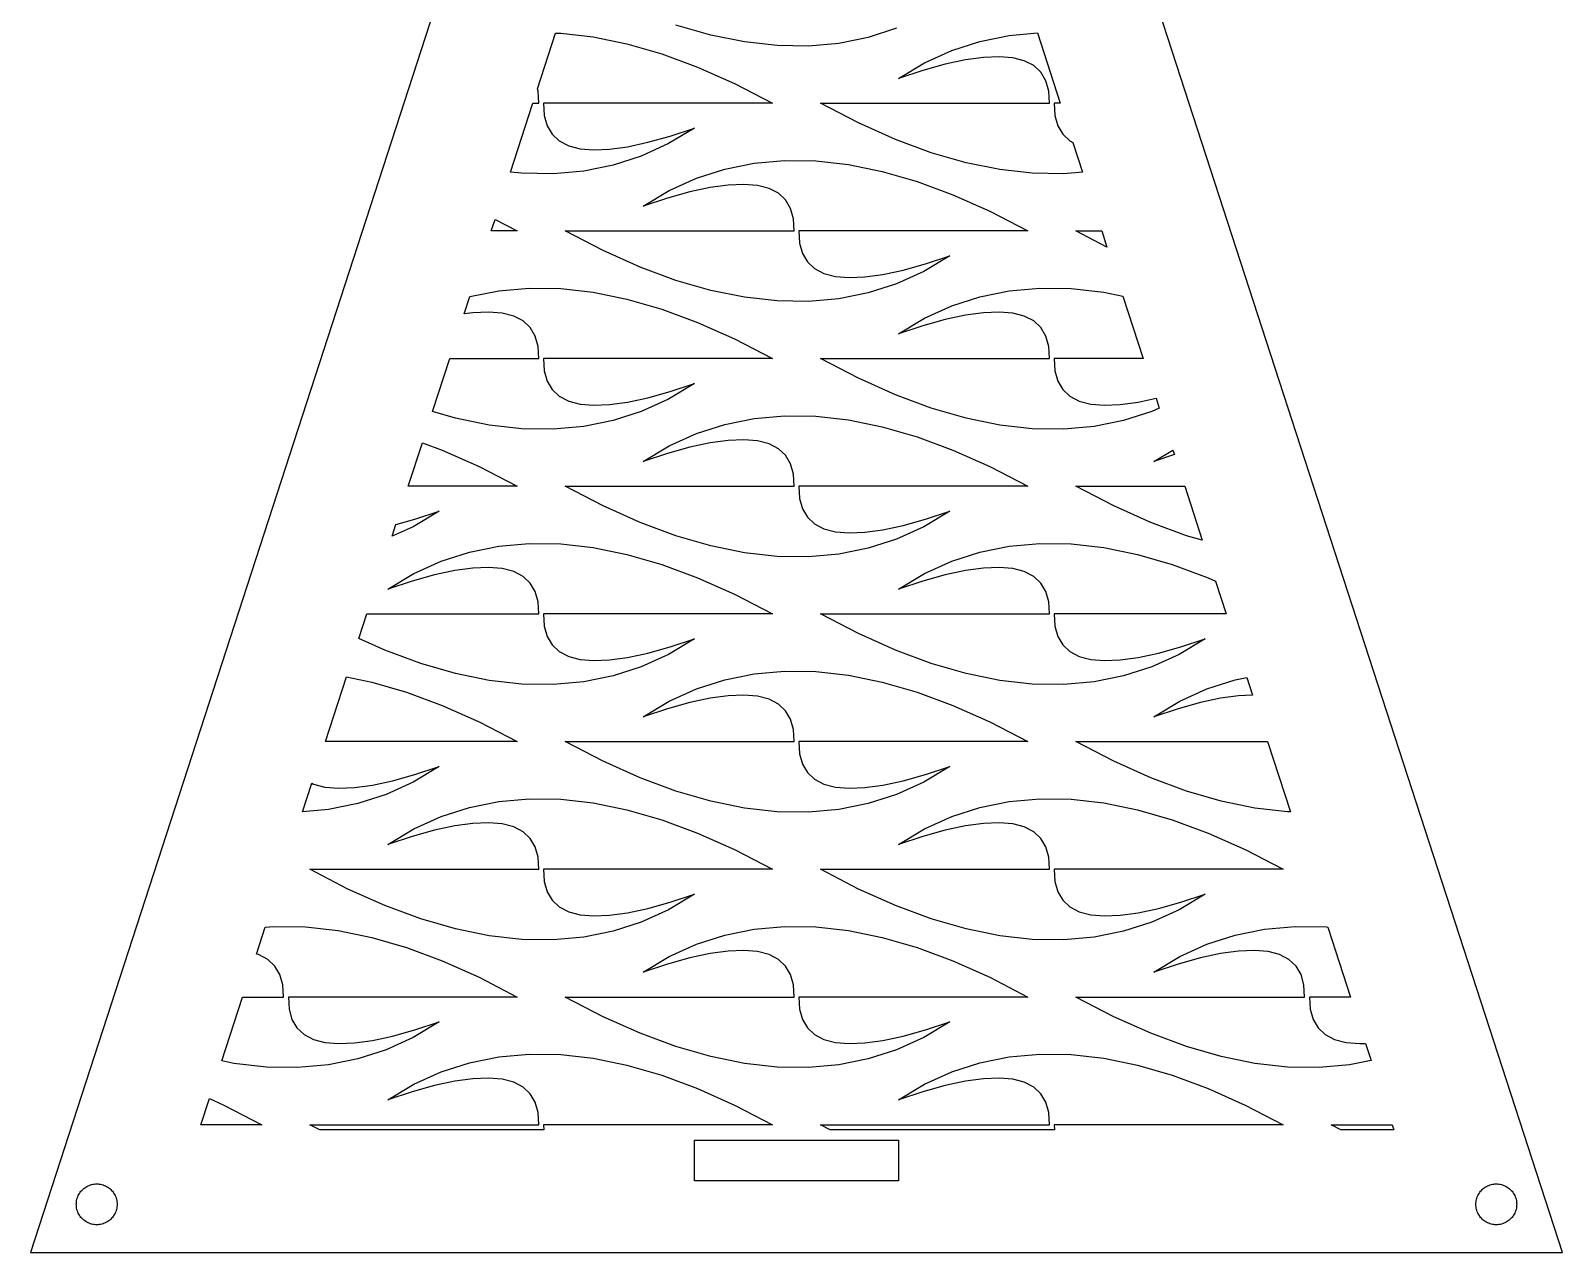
# Model space of a CAD drawing. Header units: metres. Extents: x -75 to 75, y 0 to 231.
# Drawn here: x -75 to 75, y 0 to 119.6 of the extents above; entities that cross this region are included whole.
import ezdxf

# ---------------------------------------------------------------- set-up
doc = ezdxf.new("R2010")
doc.units = ezdxf.units.M

msp = doc.modelspace()

# ---------------------------------------------------------------- linework, layer by layer
for p, q in [((0, 230.826), (-75, 0)), ((75, 0), (0, 230.826)), ((-8.39844, 119.174), (-11.8034, 120.161)), ((-25.3677, 113.92), (-23.5982, 119.366)), ((-23.5982, 119.366), (-23.0927, 119.358)), ((-23.0927, 119.358), (-19.8997, 118.999)), ((-19.8997, 118.999), (-16.6016, 118.326)), ((-5.10025, 118.501), (-8.39844, 119.174)), ((-1.90735, 118.142), (-5.10025, 118.501)), ((7.0343, 118.943), (4.15955, 118.363)), ((9.80301, 119.837), (7.0343, 118.943)), ((15.197, 117.663), (17.9657, 118.557)), ((17.9657, 118.557), (20.8405, 119.137)), ((20.8405, 119.137), (23.5922, 119.384)), ((23.5922, 119.384), (25.829, 112.5)), ((-16.6016, 118.326), (-13.1966, 117.339)), ((-13.1966, 117.339), (-9.68552, 116.039)), ((1.17874, 118.095), (-1.90735, 118.142)), ((4.15955, 118.363), (1.17874, 118.095)), ((12.5343, 116.455), (15.197, 117.663)), ((19.8471, 117.062), (18.2968, 116.995)), ((21.1845, 116.949), (19.8471, 117.062)), ((-9.68552, 116.039), (-6.06918, 114.426)), ((9.97772, 114.934), (12.5343, 116.455)), ((12.3756, 115.719), (9.97772, 114.934)), ((14.5607, 116.324), (12.3756, 115.719)), ((16.5352, 116.75), (14.5607, 116.324)), ((18.2968, 116.995), (16.5352, 116.75)), ((22.3106, 116.656), (21.1845, 116.949)), ((23.2254, 116.183), (22.3106, 116.656)), ((23.9273, 115.532), (23.2254, 116.183)), ((24.4171, 114.7), (23.9273, 115.532)), ((-6.06918, 114.426), (-2.34604, 112.5)), ((24.6956, 113.69), (24.4171, 114.7)), ((-28.0167, 105.767), (-25.829, 112.5)), ((-25.829, 112.5), (-25.238, 112.5)), ((-25.3044, 113.69), (-25.3677, 113.92)), ((-25.238, 112.5), (-25.3044, 113.69)), ((-2.34604, 112.5), (-24.762, 112.5)), ((-24.762, 112.5), (-24.6956, 111.31)), ((6.06918, 110.574), (2.34604, 112.5)), ((2.34604, 112.5), (24.762, 112.5)), ((24.762, 112.5), (24.6956, 113.69)), ((25.829, 112.5), (25.238, 112.5)), ((25.238, 112.5), (25.3044, 111.31)), ((-24.6956, 111.31), (-24.4171, 110.3)), ((25.3044, 111.31), (25.5829, 110.3)), ((-24.4171, 110.3), (-23.9273, 109.468)), ((-9.97772, 110.066), (-12.5343, 108.545)), ((-12.3756, 109.281), (-9.97772, 110.066)), ((9.68552, 108.961), (6.06918, 110.574)), ((25.5829, 110.3), (26.0727, 109.468)), ((-23.9273, 109.468), (-23.2254, 108.817)), ((-23.2254, 108.817), (-22.3106, 108.344)), ((-22.3106, 108.344), (-21.1845, 108.051)), ((-21.1845, 108.051), (-19.8471, 107.938)), ((-19.8471, 107.938), (-18.2968, 108.005)), ((-18.2968, 108.005), (-16.5352, 108.25)), ((-16.5352, 108.25), (-14.5607, 108.676)), ((-12.5343, 108.545), (-15.197, 107.337)), ((-14.5607, 108.676), (-12.3756, 109.281)), ((13.1966, 107.661), (9.68552, 108.961)), ((26.0727, 109.468), (26.7746, 108.817)), ((26.7746, 108.817), (27.0766, 108.66)), ((27.0766, 108.66), (28.0187, 105.761)), ((-15.197, 107.337), (-17.9657, 106.443)), ((-7.0343, 106.057), (-4.15955, 106.637)), ((-4.15955, 106.637), (-1.17874, 106.905)), ((-1.17874, 106.905), (1.90735, 106.858)), ((1.90735, 106.858), (5.10025, 106.499)), ((16.6016, 106.674), (13.1966, 107.661)), ((19.8997, 106.001), (16.6016, 106.674)), ((-26.9073, 105.642), (-28.0167, 105.767)), ((-23.8213, 105.595), (-26.9073, 105.642)), ((-20.8405, 105.863), (-23.8213, 105.595)), ((-17.9657, 106.443), (-20.8405, 105.863)), ((-12.4657, 103.955), (-9.80301, 105.163)), ((-9.80301, 105.163), (-7.0343, 106.057)), ((5.10025, 106.499), (8.39844, 105.826)), ((8.39844, 105.826), (11.8034, 104.839)), ((23.0927, 105.642), (19.8997, 106.001)), ((26.1787, 105.595), (23.0927, 105.642)), ((28.0187, 105.761), (26.1787, 105.595)), ((-15.0223, 102.434), (-12.4657, 103.955)), ((-10.4393, 103.824), (-12.6244, 103.219)), ((-8.46481, 104.25), (-10.4393, 103.824)), ((-6.70319, 104.495), (-8.46481, 104.25)), ((-5.15289, 104.562), (-6.70319, 104.495)), ((-3.81546, 104.449), (-5.15289, 104.562)), ((-2.68936, 104.156), (-3.81546, 104.449)), ((-1.7746, 103.683), (-2.68936, 104.156)), ((-1.07269, 103.032), (-1.7746, 103.683)), ((11.8034, 104.839), (15.3145, 103.539)), ((15.3145, 103.539), (18.9308, 101.926)), ((-12.6244, 103.219), (-15.0223, 102.434)), ((-0.582886, 102.2), (-1.07269, 103.032)), ((-0.304413, 101.19), (-0.582886, 102.2)), ((-29.8905, 100), (-29.5243, 101.127)), ((-29.5243, 101.127), (-27.346, 100)), ((-0.238037, 100), (-0.304413, 101.19)), ((18.9308, 101.926), (22.654, 100)), ((-27.346, 100), (-29.8905, 100)), ((-18.9308, 98.0736), (-22.654, 100)), ((-22.654, 100), (-0.238037, 100)), ((22.654, 100), (0.238037, 100)), ((0.238037, 100), (0.304413, 98.8098)), ((27.346, 100), (29.8905, 100)), ((30.4047, 98.4174), (27.346, 100)), ((29.8905, 100), (30.4047, 98.4174)), ((-15.3145, 96.4607), (-18.9308, 98.0736)), ((0.304413, 98.8098), (0.582886, 97.7997)), ((0.582886, 97.7997), (1.07269, 96.9681)), ((15.0223, 97.5662), (12.4657, 96.0449)), ((12.6244, 96.7812), (15.0223, 97.5662)), ((-11.8034, 95.1607), (-15.3145, 96.4607)), ((1.07269, 96.9681), (1.7746, 96.3165)), ((1.7746, 96.3165), (2.68936, 95.8435)), ((8.46481, 95.7504), (10.4393, 96.1761)), ((12.4657, 96.0449), (9.80301, 94.8372)), ((10.4393, 96.1761), (12.6244, 96.7812)), ((-8.39844, 94.1742), (-11.8034, 95.1607)), ((2.68936, 95.8435), (3.81546, 95.5513)), ((3.81546, 95.5513), (5.15289, 95.4384)), ((5.15289, 95.4384), (6.70319, 95.5048)), ((6.70319, 95.5048), (8.46481, 95.7504)), ((9.80301, 94.8372), (7.0343, 93.943)), ((-32.5288, 91.8801), (-31.9804, 93.5678)), ((-31.9804, 93.5678), (-29.1595, 94.1368)), ((-29.1595, 94.1368), (-26.1787, 94.4046)), ((-26.1787, 94.4046), (-23.0927, 94.3581)), ((-23.0927, 94.3581), (-19.8997, 93.9987)), ((-19.8997, 93.9987), (-16.6016, 93.3258)), ((-16.6016, 93.3258), (-13.1966, 92.3393)), ((-5.10025, 93.5013), (-8.39844, 94.1742)), ((-1.90735, 93.1419), (-5.10025, 93.5013)), ((1.17874, 93.0954), (-1.90735, 93.1419)), ((4.15955, 93.3632), (1.17874, 93.0954)), ((7.0343, 93.943), (4.15955, 93.3632)), ((15.197, 92.6628), (17.9657, 93.557)), ((17.9657, 93.557), (20.8405, 94.1368)), ((20.8405, 94.1368), (23.8213, 94.4046)), ((23.8213, 94.4046), (26.9073, 94.3581)), ((26.9073, 94.3581), (30.1003, 93.9987)), ((30.1003, 93.9987), (31.964, 93.6185)), ((31.964, 93.6185), (33.952, 87.5)), ((-31.7032, 91.9952), (-32.5288, 91.8801)), ((-30.1529, 92.0616), (-31.7032, 91.9952)), ((-28.8155, 91.9487), (-30.1529, 92.0616)), ((-27.6894, 91.6565), (-28.8155, 91.9487)), ((-26.7746, 91.1835), (-27.6894, 91.6565)), ((-13.1966, 92.3393), (-9.68552, 91.0393)), ((12.5343, 91.4551), (15.197, 92.6628)), ((16.5352, 91.7496), (14.5607, 91.3239)), ((18.2968, 91.9952), (16.5352, 91.7496)), ((19.8471, 92.0616), (18.2968, 91.9952)), ((21.1845, 91.9487), (19.8471, 92.0616)), ((22.3106, 91.6565), (21.1845, 91.9487)), ((23.2254, 91.1835), (22.3106, 91.6565)), ((-26.0727, 90.5319), (-26.7746, 91.1835)), ((-25.5829, 89.7003), (-26.0727, 90.5319)), ((-9.68552, 91.0393), (-6.06918, 89.4264)), ((9.97772, 89.9338), (12.5343, 91.4551)), ((12.3756, 90.7188), (9.97772, 89.9338)), ((14.5607, 91.3239), (12.3756, 90.7188)), ((23.9273, 90.5319), (23.2254, 91.1835)), ((24.4171, 89.7003), (23.9273, 90.5319)), ((-25.3044, 88.6902), (-25.5829, 89.7003)), ((-25.238, 87.5), (-25.3044, 88.6902)), ((-6.06918, 89.4264), (-2.34604, 87.5)), ((24.6956, 88.6902), (24.4171, 89.7003)), ((24.762, 87.5), (24.6956, 88.6902)), ((-35.6344, 82.322), (-33.952, 87.5)), ((-33.952, 87.5), (-25.238, 87.5)), ((-2.34604, 87.5), (-24.762, 87.5)), ((-24.762, 87.5), (-24.6956, 86.3098)), ((6.06918, 85.5736), (2.34604, 87.5)), ((2.34604, 87.5), (24.762, 87.5)), ((33.952, 87.5), (25.238, 87.5)), ((25.238, 87.5), (25.3044, 86.3098)), ((-24.6956, 86.3098), (-24.4171, 85.2997)), ((9.68552, 83.9607), (6.06918, 85.5736)), ((25.3044, 86.3098), (25.5829, 85.2997)), ((-24.4171, 85.2997), (-23.9273, 84.4681)), ((-23.9273, 84.4681), (-23.2254, 83.8165)), ((-14.5607, 83.6761), (-12.3756, 84.2812)), ((-9.97772, 85.0662), (-12.5343, 83.5449)), ((-12.3756, 84.2812), (-9.97772, 85.0662)), ((25.5829, 85.2997), (26.0727, 84.4681)), ((26.0727, 84.4681), (26.7746, 83.8165)), ((-23.2254, 83.8165), (-22.3106, 83.3435)), ((-22.3106, 83.3435), (-21.1845, 83.0513)), ((-21.1845, 83.0513), (-19.8471, 82.9384)), ((-19.8471, 82.9384), (-18.2968, 83.0048)), ((-18.2968, 83.0048), (-16.5352, 83.2504)), ((-16.5352, 83.2504), (-14.5607, 83.6761)), ((-12.5343, 83.5449), (-15.197, 82.3372)), ((13.1966, 82.6607), (9.68552, 83.9607)), ((16.6016, 81.6742), (13.1966, 82.6607)), ((26.7746, 83.8165), (27.6894, 83.3435)), ((27.6894, 83.3435), (28.8155, 83.0513)), ((28.8155, 83.0513), (30.1529, 82.9384)), ((30.1529, 82.9384), (31.7032, 83.0048)), ((31.7032, 83.0048), (33.4648, 83.2504)), ((33.4648, 83.2504), (35.2104, 83.6268)), ((35.5233, 82.6639), (34.803, 82.3372)), ((35.2104, 83.6268), (35.5233, 82.6639)), ((-33.3984, 81.6742), (-35.6344, 82.322)), ((-30.1003, 81.0013), (-33.3984, 81.6742)), ((-26.9073, 80.6419), (-30.1003, 81.0013)), ((-17.9657, 81.443), (-20.8405, 80.8632)), ((-15.197, 82.3372), (-17.9657, 81.443)), ((-9.80301, 80.1628), (-7.0343, 81.057)), ((-7.0343, 81.057), (-4.15955, 81.6368)), ((-4.15955, 81.6368), (-1.17874, 81.9046)), ((-1.17874, 81.9046), (1.90735, 81.8581)), ((1.90735, 81.8581), (5.10025, 81.4987)), ((5.10025, 81.4987), (8.39844, 80.8258)), ((19.8997, 81.0013), (16.6016, 81.6742)), ((23.0927, 80.6419), (19.8997, 81.0013)), ((32.0343, 81.443), (29.1595, 80.8632)), ((34.803, 82.3372), (32.0343, 81.443)), ((-23.8213, 80.5954), (-26.9073, 80.6419)), ((-20.8405, 80.8632), (-23.8213, 80.5954)), ((-12.4657, 78.9551), (-9.80301, 80.1628)), ((-5.15289, 79.5616), (-6.70319, 79.4952)), ((-3.81546, 79.4487), (-5.15289, 79.5616)), ((8.39844, 80.8258), (11.8034, 79.8393)), ((11.8034, 79.8393), (15.3145, 78.5393)), ((26.1787, 80.5954), (23.0927, 80.6419)), ((29.1595, 80.8632), (26.1787, 80.5954)), ((-38.0135, 75), (-36.6296, 79.2591)), ((-36.6296, 79.2591), (-34.6855, 78.5393)), ((-34.6855, 78.5393), (-31.0692, 76.9264)), ((-15.0223, 77.4338), (-12.4657, 78.9551)), ((-12.6244, 78.2188), (-15.0223, 77.4338)), ((-10.4393, 78.8239), (-12.6244, 78.2188)), ((-8.46481, 79.2496), (-10.4393, 78.8239)), ((-6.70319, 79.4952), (-8.46481, 79.2496)), ((-2.68936, 79.1565), (-3.81546, 79.4487)), ((-1.7746, 78.6835), (-2.68936, 79.1565)), ((-1.07269, 78.0319), (-1.7746, 78.6835)), ((-0.582886, 77.2003), (-1.07269, 78.0319)), ((15.3145, 78.5393), (18.9308, 76.9264)), ((34.9777, 77.4338), (36.859, 78.5532)), ((37.0068, 78.0981), (34.9777, 77.4338)), ((36.859, 78.5532), (37.0068, 78.0981)), ((-31.0692, 76.9264), (-27.346, 75)), ((-0.304413, 76.1902), (-0.582886, 77.2003)), ((18.9308, 76.9264), (22.654, 75)), ((-27.346, 75), (-38.0135, 75)), ((-18.9308, 73.0736), (-22.654, 75)), ((-22.654, 75), (-0.238037, 75)), ((-0.238037, 75), (-0.304413, 76.1902)), ((22.654, 75), (0.238037, 75)), ((0.238037, 75), (0.304413, 73.8098)), ((31.0692, 73.0736), (27.346, 75)), ((27.346, 75), (38.0135, 75)), ((38.0135, 75), (39.7302, 69.7163)), ((0.304413, 73.8098), (0.582886, 72.7997)), ((-34.9777, 72.5662), (-37.5343, 71.0449)), ((-37.3756, 71.7812), (-34.9777, 72.5662)), ((-15.3145, 71.4607), (-18.9308, 73.0736)), ((0.582886, 72.7997), (1.07269, 71.9681)), ((15.0223, 72.5662), (12.4657, 71.0449)), ((12.6244, 71.7812), (15.0223, 72.5662)), ((34.6855, 71.4607), (31.0692, 73.0736)), ((-39.6035, 70.1064), (-39.2258, 71.2689)), ((-37.5343, 71.0449), (-39.6035, 70.1064)), ((-39.2258, 71.2689), (-37.3756, 71.7812)), ((-11.8034, 70.1607), (-15.3145, 71.4607)), ((1.07269, 71.9681), (1.7746, 71.3165)), ((1.7746, 71.3165), (2.68936, 70.8435)), ((2.68936, 70.8435), (3.81546, 70.5513)), ((3.81546, 70.5513), (5.15289, 70.4384)), ((5.15289, 70.4384), (6.70319, 70.5048)), ((6.70319, 70.5048), (8.46481, 70.7504)), ((8.46481, 70.7504), (10.4393, 71.1761)), ((12.4657, 71.0449), (9.80301, 69.8372)), ((10.4393, 71.1761), (12.6244, 71.7812)), ((38.1966, 70.1607), (34.6855, 71.4607)), ((-32.0343, 68.557), (-29.1595, 69.1368)), ((-29.1595, 69.1368), (-26.1787, 69.4046)), ((-26.1787, 69.4046), (-23.0927, 69.3581)), ((-23.0927, 69.3581), (-19.8997, 68.9987)), ((-8.39844, 69.1742), (-11.8034, 70.1607)), ((-5.10025, 68.5013), (-8.39844, 69.1742)), ((9.80301, 69.8372), (7.0343, 68.943)), ((17.9657, 68.557), (20.8405, 69.1368)), ((20.8405, 69.1368), (23.8213, 69.4046)), ((23.8213, 69.4046), (26.9073, 69.3581)), ((26.9073, 69.3581), (30.1003, 68.9987)), ((39.7302, 69.7163), (38.1966, 70.1607)), ((-37.4657, 66.4551), (-34.803, 67.6628)), ((-34.803, 67.6628), (-32.0343, 68.557)), ((-19.8997, 68.9987), (-16.6016, 68.3258)), ((-16.6016, 68.3258), (-13.1966, 67.3393)), ((-1.90735, 68.1419), (-5.10025, 68.5013)), ((1.17874, 68.0954), (-1.90735, 68.1419)), ((4.15955, 68.3632), (1.17874, 68.0954)), ((7.0343, 68.943), (4.15955, 68.3632)), ((12.5343, 66.4551), (15.197, 67.6628)), ((15.197, 67.6628), (17.9657, 68.557)), ((30.1003, 68.9987), (33.3984, 68.3258)), ((33.3984, 68.3258), (36.8034, 67.3393)), ((-40.0223, 64.9338), (-37.4657, 66.4551)), ((-35.4393, 66.3239), (-37.6244, 65.7188)), ((-33.4648, 66.7496), (-35.4393, 66.3239)), ((-31.7032, 66.9952), (-33.4648, 66.7496)), ((-30.1529, 67.0616), (-31.7032, 66.9952)), ((-28.8155, 66.9487), (-30.1529, 67.0616)), ((-27.6894, 66.6565), (-28.8155, 66.9487)), ((-26.7746, 66.1835), (-27.6894, 66.6565)), ((-26.0727, 65.5319), (-26.7746, 66.1835)), ((-13.1966, 67.3393), (-9.68552, 66.0393)), ((-9.68552, 66.0393), (-6.06918, 64.4264)), ((9.97772, 64.9338), (12.5343, 66.4551)), ((14.5607, 66.3239), (12.3756, 65.7188)), ((16.5352, 66.7496), (14.5607, 66.3239)), ((18.2968, 66.9952), (16.5352, 66.7496)), ((19.8471, 67.0616), (18.2968, 66.9952)), ((21.1845, 66.9487), (19.8471, 67.0616)), ((22.3106, 66.6565), (21.1845, 66.9487)), ((23.2254, 66.1835), (22.3106, 66.6565)), ((23.9273, 65.5319), (23.2254, 66.1835)), ((36.8034, 67.3393), (40.3145, 66.0393)), ((40.3145, 66.0393), (41.0285, 65.7209)), ((-37.6244, 65.7188), (-40.0223, 64.9338)), ((-25.5829, 64.7003), (-26.0727, 65.5319)), ((-25.3044, 63.6902), (-25.5829, 64.7003)), ((12.3756, 65.7188), (9.97772, 64.9338)), ((24.4171, 64.7003), (23.9273, 65.5319)), ((24.6956, 63.6902), (24.4171, 64.7003)), ((41.0285, 65.7209), (42.075, 62.5)), ((-25.238, 62.5), (-25.3044, 63.6902)), ((-6.06918, 64.4264), (-2.34604, 62.5)), ((24.762, 62.5), (24.6956, 63.6902)), ((-42.8566, 60.0945), (-42.075, 62.5)), ((-42.075, 62.5), (-25.238, 62.5)), ((-2.34604, 62.5), (-24.762, 62.5)), ((-24.762, 62.5), (-24.6956, 61.3098)), ((6.06918, 60.5736), (2.34604, 62.5)), ((2.34604, 62.5), (24.762, 62.5)), ((42.075, 62.5), (25.238, 62.5)), ((25.238, 62.5), (25.3044, 61.3098)), ((-40.3145, 58.9607), (-42.8566, 60.0945)), ((-24.6956, 61.3098), (-24.4171, 60.2997)), ((-24.4171, 60.2997), (-23.9273, 59.4681)), ((-9.97772, 60.0662), (-12.5343, 58.5449)), ((-12.3756, 59.2812), (-9.97772, 60.0662)), ((9.68552, 58.9607), (6.06918, 60.5736)), ((25.3044, 61.3098), (25.5829, 60.2997)), ((25.5829, 60.2997), (26.0727, 59.4681)), ((40.0223, 60.0662), (37.4657, 58.5449)), ((37.6244, 59.2812), (40.0223, 60.0662)), ((-36.8034, 57.6607), (-40.3145, 58.9607)), ((-23.9273, 59.4681), (-23.2254, 58.8165)), ((-23.2254, 58.8165), (-22.3106, 58.3435)), ((-16.5352, 58.2504), (-14.5607, 58.6761)), ((-12.5343, 58.5449), (-15.197, 57.3372)), ((-14.5607, 58.6761), (-12.3756, 59.2812)), ((13.1966, 57.6607), (9.68552, 58.9607)), ((26.0727, 59.4681), (26.7746, 58.8165)), ((26.7746, 58.8165), (27.6894, 58.3435)), ((33.4648, 58.2504), (35.4393, 58.6761)), ((37.4657, 58.5449), (34.803, 57.3372)), ((35.4393, 58.6761), (37.6244, 59.2812)), ((-33.3984, 56.6742), (-36.8034, 57.6607)), ((-22.3106, 58.3435), (-21.1845, 58.0513)), ((-21.1845, 58.0513), (-19.8471, 57.9384)), ((-19.8471, 57.9384), (-18.2968, 58.0048)), ((-18.2968, 58.0048), (-16.5352, 58.2504)), ((-15.197, 57.3372), (-17.9657, 56.443)), ((16.6016, 56.6742), (13.1966, 57.6607)), ((27.6894, 58.3435), (28.8155, 58.0513)), ((28.8155, 58.0513), (30.1529, 57.9384)), ((30.1529, 57.9384), (31.7032, 58.0048)), ((31.7032, 58.0048), (33.4648, 58.2504)), ((34.803, 57.3372), (32.0343, 56.443)), ((-46.1365, 50), (-44.0793, 56.3313)), ((-44.0793, 56.3313), (-41.6016, 55.8258)), ((-41.6016, 55.8258), (-38.1966, 54.8393)), ((-30.1003, 56.0013), (-33.3984, 56.6742)), ((-26.9073, 55.6419), (-30.1003, 56.0013)), ((-23.8213, 55.5954), (-26.9073, 55.6419)), ((-20.8405, 55.8632), (-23.8213, 55.5954)), ((-17.9657, 56.443), (-20.8405, 55.8632)), ((-9.80301, 55.1628), (-7.0343, 56.057)), ((-7.0343, 56.057), (-4.15955, 56.6368)), ((-4.15955, 56.6368), (-1.17874, 56.9046)), ((-1.17874, 56.9046), (1.90735, 56.8581)), ((1.90735, 56.8581), (5.10025, 56.4987)), ((5.10025, 56.4987), (8.39844, 55.8258)), ((8.39844, 55.8258), (11.8034, 54.8393)), ((19.8997, 56.0013), (16.6016, 56.6742)), ((23.0927, 55.6419), (19.8997, 56.0013)), ((26.1787, 55.5954), (23.0927, 55.6419)), ((29.1595, 55.8632), (26.1787, 55.5954)), ((32.0343, 56.443), (29.1595, 55.8632)), ((40.197, 55.1628), (42.9657, 56.057)), ((42.9657, 56.057), (44.0945, 56.2847)), ((44.0945, 56.2847), (44.657, 54.5535)), ((-38.1966, 54.8393), (-34.6855, 53.5393)), ((-12.4657, 53.9551), (-9.80301, 55.1628)), ((-8.46481, 54.2496), (-10.4393, 53.8239)), ((-6.70319, 54.4952), (-8.46481, 54.2496)), ((-5.15289, 54.5616), (-6.70319, 54.4952)), ((-3.81546, 54.4487), (-5.15289, 54.5616)), ((-2.68936, 54.1565), (-3.81546, 54.4487)), ((-1.7746, 53.6835), (-2.68936, 54.1565)), ((11.8034, 54.8393), (15.3145, 53.5393)), ((37.5343, 53.9551), (40.197, 55.1628)), ((41.5352, 54.2496), (39.5607, 53.8239)), ((43.2968, 54.4952), (41.5352, 54.2496)), ((44.657, 54.5535), (43.2968, 54.4952)), ((-34.6855, 53.5393), (-31.0692, 51.9264)), ((-15.0223, 52.4338), (-12.4657, 53.9551)), ((-12.6244, 53.2188), (-15.0223, 52.4338)), ((-10.4393, 53.8239), (-12.6244, 53.2188)), ((-1.07269, 53.0319), (-1.7746, 53.6835)), ((-0.582886, 52.2003), (-1.07269, 53.0319)), ((15.3145, 53.5393), (18.9308, 51.9264)), ((34.9777, 52.4338), (37.5343, 53.9551)), ((37.3756, 53.2188), (34.9777, 52.4338)), ((39.5607, 53.8239), (37.3756, 53.2188)), ((-31.0692, 51.9264), (-27.346, 50)), ((-0.304413, 51.1902), (-0.582886, 52.2003)), ((-0.238037, 50), (-0.304413, 51.1902)), ((18.9308, 51.9264), (22.654, 50)), ((-27.346, 50), (-46.1365, 50)), ((-18.9308, 48.0736), (-22.654, 50)), ((-22.654, 50), (-0.238037, 50)), ((22.654, 50), (0.238037, 50)), ((0.238037, 50), (0.304413, 48.8098)), ((31.0692, 48.0736), (27.346, 50)), ((27.346, 50), (46.1365, 50)), ((46.1365, 50), (48.3661, 43.1378)), ((-15.3145, 46.4607), (-18.9308, 48.0736)), ((0.304413, 48.8098), (0.582886, 47.7997)), ((34.6855, 46.4607), (31.0692, 48.0736)), ((-39.5607, 46.1761), (-37.3756, 46.7812)), ((-34.9777, 47.5662), (-37.5343, 46.0449)), ((-37.3756, 46.7812), (-34.9777, 47.5662)), ((0.582886, 47.7997), (1.07269, 46.9681)), ((1.07269, 46.9681), (1.7746, 46.3165)), ((10.4393, 46.1761), (12.6244, 46.7812)), ((15.0223, 47.5662), (12.4657, 46.0449)), ((12.6244, 46.7812), (15.0223, 47.5662)), ((-48.3666, 43.1362), (-47.4616, 45.9216)), ((-47.4616, 45.9216), (-47.3106, 45.8435)), ((-47.3106, 45.8435), (-46.1845, 45.5513)), ((-46.1845, 45.5513), (-44.8471, 45.4384)), ((-44.8471, 45.4384), (-43.2968, 45.5048)), ((-43.2968, 45.5048), (-41.5352, 45.7504)), ((-41.5352, 45.7504), (-39.5607, 46.1761)), ((-37.5343, 46.0449), (-40.197, 44.8372)), ((-11.8034, 45.1607), (-15.3145, 46.4607)), ((-8.39844, 44.1742), (-11.8034, 45.1607)), ((1.7746, 46.3165), (2.68936, 45.8435)), ((2.68936, 45.8435), (3.81546, 45.5513)), ((3.81546, 45.5513), (5.15289, 45.4384)), ((5.15289, 45.4384), (6.70319, 45.5048)), ((6.70319, 45.5048), (8.46481, 45.7504)), ((8.46481, 45.7504), (10.4393, 46.1761)), ((12.4657, 46.0449), (9.80301, 44.8372)), ((38.1966, 45.1607), (34.6855, 46.4607)), ((41.6016, 44.1742), (38.1966, 45.1607)), ((-42.9657, 43.943), (-45.8405, 43.3632)), ((-40.197, 44.8372), (-42.9657, 43.943)), ((-34.803, 42.6628), (-32.0343, 43.557)), ((-32.0343, 43.557), (-29.1595, 44.1368)), ((-29.1595, 44.1368), (-26.1787, 44.4046)), ((-26.1787, 44.4046), (-23.0927, 44.3581)), ((-23.0927, 44.3581), (-19.8997, 43.9987)), ((-19.8997, 43.9987), (-16.6016, 43.3258)), ((-5.10025, 43.5013), (-8.39844, 44.1742)), ((-1.90735, 43.1419), (-5.10025, 43.5013)), ((7.0343, 43.943), (4.15955, 43.3632)), ((9.80301, 44.8372), (7.0343, 43.943)), ((15.197, 42.6628), (17.9657, 43.557)), ((17.9657, 43.557), (20.8405, 44.1368)), ((20.8405, 44.1368), (23.8213, 44.4046)), ((23.8213, 44.4046), (26.9073, 44.3581)), ((26.9073, 44.3581), (30.1003, 43.9987)), ((30.1003, 43.9987), (33.3984, 43.3258)), ((44.8997, 43.5013), (41.6016, 44.1742)), ((48.0927, 43.1419), (44.8997, 43.5013)), ((-45.8405, 43.3632), (-48.3666, 43.1362)), ((-37.4657, 41.4551), (-34.803, 42.6628)), ((-30.1529, 42.0616), (-31.7032, 41.9952)), ((-28.8155, 41.9487), (-30.1529, 42.0616)), ((-16.6016, 43.3258), (-13.1966, 42.3393)), ((-13.1966, 42.3393), (-9.68552, 41.0393)), ((1.17874, 43.0954), (-1.90735, 43.1419)), ((4.15955, 43.3632), (1.17874, 43.0954)), ((12.5343, 41.4551), (15.197, 42.6628)), ((19.8471, 42.0616), (18.2968, 41.9952)), ((21.1845, 41.9487), (19.8471, 42.0616)), ((33.3984, 43.3258), (36.8034, 42.3393)), ((36.8034, 42.3393), (40.3145, 41.0393)), ((48.3661, 43.1378), (48.0927, 43.1419)), ((-40.0223, 39.9338), (-37.4657, 41.4551)), ((-37.6244, 40.7188), (-40.0223, 39.9338)), ((-35.4393, 41.3239), (-37.6244, 40.7188)), ((-33.4648, 41.7496), (-35.4393, 41.3239)), ((-31.7032, 41.9952), (-33.4648, 41.7496)), ((-27.6894, 41.6565), (-28.8155, 41.9487)), ((-26.7746, 41.1835), (-27.6894, 41.6565)), ((-26.0727, 40.5319), (-26.7746, 41.1835)), ((-25.5829, 39.7003), (-26.0727, 40.5319)), ((-9.68552, 41.0393), (-6.06918, 39.4264)), ((9.97772, 39.9338), (12.5343, 41.4551)), ((12.3756, 40.7188), (9.97772, 39.9338)), ((14.5607, 41.3239), (12.3756, 40.7188)), ((16.5352, 41.7496), (14.5607, 41.3239)), ((18.2968, 41.9952), (16.5352, 41.7496)), ((22.3106, 41.6565), (21.1845, 41.9487)), ((23.2254, 41.1835), (22.3106, 41.6565)), ((23.9273, 40.5319), (23.2254, 41.1835)), ((24.4171, 39.7003), (23.9273, 40.5319)), ((40.3145, 41.0393), (43.9308, 39.4264)), ((-25.3044, 38.6902), (-25.5829, 39.7003)), ((-6.06918, 39.4264), (-2.34604, 37.5)), ((24.6956, 38.6902), (24.4171, 39.7003)), ((43.9308, 39.4264), (47.654, 37.5)), ((-43.9308, 35.5736), (-47.654, 37.5)), ((-47.654, 37.5), (-25.238, 37.5)), ((-25.238, 37.5), (-25.3044, 38.6902)), ((-2.34604, 37.5), (-24.762, 37.5)), ((-24.762, 37.5), (-24.6956, 36.3098)), ((6.06918, 35.5736), (2.34604, 37.5)), ((2.34604, 37.5), (24.762, 37.5)), ((24.762, 37.5), (24.6956, 38.6902)), ((47.654, 37.5), (25.238, 37.5)), ((25.238, 37.5), (25.3044, 36.3098)), ((-24.6956, 36.3098), (-24.4171, 35.2997)), ((25.3044, 36.3098), (25.5829, 35.2997)), ((-40.3145, 33.9607), (-43.9308, 35.5736)), ((-24.4171, 35.2997), (-23.9273, 34.4681)), ((-9.97772, 35.0662), (-12.5343, 33.5449)), ((-12.3756, 34.2812), (-9.97772, 35.0662)), ((9.68552, 33.9607), (6.06918, 35.5736)), ((25.5829, 35.2997), (26.0727, 34.4681)), ((40.0223, 35.0662), (37.4657, 33.5449)), ((37.6244, 34.2812), (40.0223, 35.0662)), ((-36.8034, 32.6607), (-40.3145, 33.9607)), ((-23.9273, 34.4681), (-23.2254, 33.8165)), ((-23.2254, 33.8165), (-22.3106, 33.3435)), ((-22.3106, 33.3435), (-21.1845, 33.0513)), ((-21.1845, 33.0513), (-19.8471, 32.9384)), ((-19.8471, 32.9384), (-18.2968, 33.0048)), ((-18.2968, 33.0048), (-16.5352, 33.2504)), ((-16.5352, 33.2504), (-14.5607, 33.6761)), ((-12.5343, 33.5449), (-15.197, 32.3372)), ((-14.5607, 33.6761), (-12.3756, 34.2812)), ((13.1966, 32.6607), (9.68552, 33.9607)), ((26.0727, 34.4681), (26.7746, 33.8165)), ((26.7746, 33.8165), (27.6894, 33.3435)), ((27.6894, 33.3435), (28.8155, 33.0513)), ((28.8155, 33.0513), (30.1529, 32.9384)), ((30.1529, 32.9384), (31.7032, 33.0048)), ((31.7032, 33.0048), (33.4648, 33.2504)), ((33.4648, 33.2504), (35.4393, 33.6761)), ((37.4657, 33.5449), (34.803, 32.3372)), ((35.4393, 33.6761), (37.6244, 34.2812)), ((-52.8919, 29.209), (-52.0412, 31.8271)), ((-52.0412, 31.8271), (-51.1787, 31.9046)), ((-51.1787, 31.9046), (-48.0927, 31.8581)), ((-48.0927, 31.8581), (-44.8997, 31.4987)), ((-33.3984, 31.6742), (-36.8034, 32.6607)), ((-30.1003, 31.0013), (-33.3984, 31.6742)), ((-15.197, 32.3372), (-17.9657, 31.443)), ((-7.0343, 31.057), (-4.15955, 31.6368)), ((-4.15955, 31.6368), (-1.17874, 31.9046)), ((-1.17874, 31.9046), (1.90735, 31.8581)), ((1.90735, 31.8581), (5.10025, 31.4987)), ((16.6016, 31.6742), (13.1966, 32.6607)), ((19.8997, 31.0013), (16.6016, 31.6742)), ((34.803, 32.3372), (32.0343, 31.443)), ((42.9657, 31.057), (45.8405, 31.6368)), ((45.8405, 31.6368), (48.8213, 31.9046)), ((48.8213, 31.9046), (51.9073, 31.8581)), ((51.9073, 31.8581), (52.0358, 31.8436)), ((52.0358, 31.8436), (54.2595, 25)), ((-44.8997, 31.4987), (-41.6016, 30.8258)), ((-41.6016, 30.8258), (-38.1966, 29.8393)), ((-26.9073, 30.6419), (-30.1003, 31.0013)), ((-23.8213, 30.5954), (-26.9073, 30.6419)), ((-20.8405, 30.8632), (-23.8213, 30.5954)), ((-17.9657, 31.443), (-20.8405, 30.8632)), ((-12.4657, 28.9551), (-9.80301, 30.1628)), ((-9.80301, 30.1628), (-7.0343, 31.057)), ((5.10025, 31.4987), (8.39844, 30.8258)), ((8.39844, 30.8258), (11.8034, 29.8393)), ((23.0927, 30.6419), (19.8997, 31.0013)), ((26.1787, 30.5954), (23.0927, 30.6419)), ((29.1595, 30.8632), (26.1787, 30.5954)), ((32.0343, 31.443), (29.1595, 30.8632)), ((37.5343, 28.9551), (40.197, 30.1628)), ((40.197, 30.1628), (42.9657, 31.057)), ((-52.6894, 29.1565), (-52.8919, 29.209)), ((-51.7746, 28.6835), (-52.6894, 29.1565)), ((-51.0727, 28.0319), (-51.7746, 28.6835)), ((-38.1966, 29.8393), (-34.6855, 28.5393)), ((-34.6855, 28.5393), (-31.0692, 26.9264)), ((-15.0223, 27.4338), (-12.4657, 28.9551)), ((-10.4393, 28.8239), (-12.6244, 28.2188)), ((-8.46481, 29.2496), (-10.4393, 28.8239)), ((-6.70319, 29.4952), (-8.46481, 29.2496)), ((-5.15289, 29.5616), (-6.70319, 29.4952)), ((-3.81546, 29.4487), (-5.15289, 29.5616)), ((-2.68936, 29.1565), (-3.81546, 29.4487)), ((-1.7746, 28.6835), (-2.68936, 29.1565)), ((-1.07269, 28.0319), (-1.7746, 28.6835)), ((11.8034, 29.8393), (15.3145, 28.5393)), ((15.3145, 28.5393), (18.9308, 26.9264)), ((34.9777, 27.4338), (37.5343, 28.9551)), ((39.5607, 28.8239), (37.3756, 28.2188)), ((41.5352, 29.2496), (39.5607, 28.8239)), ((43.2968, 29.4952), (41.5352, 29.2496)), ((44.8471, 29.5616), (43.2968, 29.4952)), ((46.1845, 29.4487), (44.8471, 29.5616)), ((47.3106, 29.1565), (46.1845, 29.4487)), ((48.2254, 28.6835), (47.3106, 29.1565)), ((48.9273, 28.0319), (48.2254, 28.6835)), ((-50.5829, 27.2003), (-51.0727, 28.0319)), ((-50.3044, 26.1902), (-50.5829, 27.2003)), ((-12.6244, 28.2188), (-15.0223, 27.4338)), ((-0.582886, 27.2003), (-1.07269, 28.0319)), ((-0.304413, 26.1902), (-0.582886, 27.2003)), ((37.3756, 28.2188), (34.9777, 27.4338)), ((49.4171, 27.2003), (48.9273, 28.0319)), ((49.6956, 26.1902), (49.4171, 27.2003)), ((-50.238, 25), (-50.3044, 26.1902)), ((-31.0692, 26.9264), (-27.346, 25)), ((-0.238037, 25), (-0.304413, 26.1902)), ((18.9308, 26.9264), (22.654, 25)), ((49.762, 25), (49.6956, 26.1902)), ((-56.292, 18.7444), (-54.2595, 25)), ((-54.2595, 25), (-50.238, 25)), ((-27.346, 25), (-49.762, 25)), ((-49.762, 25), (-49.6956, 23.8098)), ((-18.9308, 23.0736), (-22.654, 25)), ((-22.654, 25), (-0.238037, 25)), ((22.654, 25), (0.238037, 25)), ((0.238037, 25), (0.304413, 23.8098)), ((31.0692, 23.0736), (27.346, 25)), ((27.346, 25), (49.762, 25)), ((54.2595, 25), (50.238, 25)), ((50.238, 25), (50.3044, 23.8098)), ((-49.6956, 23.8098), (-49.4171, 22.7997)), ((-49.4171, 22.7997), (-48.9273, 21.9681)), ((-34.9777, 22.5662), (-37.5343, 21.0449)), ((-37.3756, 21.7812), (-34.9777, 22.5662)), ((-15.3145, 21.4607), (-18.9308, 23.0736)), ((0.304413, 23.8098), (0.582886, 22.7997)), ((0.582886, 22.7997), (1.07269, 21.9681)), ((15.0223, 22.5662), (12.4657, 21.0449)), ((12.6244, 21.7812), (15.0223, 22.5662)), ((34.6855, 21.4607), (31.0692, 23.0736)), ((50.3044, 23.8098), (50.5829, 22.7997)), ((50.5829, 22.7997), (51.0727, 21.9681)), ((-48.9273, 21.9681), (-48.2254, 21.3165)), ((-48.2254, 21.3165), (-47.3106, 20.8435)), ((-41.5352, 20.7504), (-39.5607, 21.1761)), ((-37.5343, 21.0449), (-40.197, 19.8372)), ((-39.5607, 21.1761), (-37.3756, 21.7812)), ((-11.8034, 20.1607), (-15.3145, 21.4607)), ((1.07269, 21.9681), (1.7746, 21.3165)), ((1.7746, 21.3165), (2.68936, 20.8435)), ((8.46481, 20.7504), (10.4393, 21.1761)), ((12.4657, 21.0449), (9.80301, 19.8372)), ((10.4393, 21.1761), (12.6244, 21.7812)), ((38.1966, 20.1607), (34.6855, 21.4607)), ((51.0727, 21.9681), (51.7746, 21.3165)), ((51.7746, 21.3165), (52.6894, 20.8435)), ((-47.3106, 20.8435), (-46.1845, 20.5513)), ((-46.1845, 20.5513), (-44.8471, 20.4384)), ((-44.8471, 20.4384), (-43.2968, 20.5048)), ((-43.2968, 20.5048), (-41.5352, 20.7504)), ((-40.197, 19.8372), (-42.9657, 18.943)), ((-8.39844, 19.1742), (-11.8034, 20.1607)), ((2.68936, 20.8435), (3.81546, 20.5513)), ((3.81546, 20.5513), (5.15289, 20.4384)), ((5.15289, 20.4384), (6.70319, 20.5048)), ((6.70319, 20.5048), (8.46481, 20.7504)), ((9.80301, 19.8372), (7.0343, 18.943)), ((41.6016, 19.1742), (38.1966, 20.1607)), ((52.6894, 20.8435), (53.8155, 20.5513)), ((53.8155, 20.5513), (55.1529, 20.4384)), ((55.1529, 20.4384), (55.7335, 20.4632)), ((55.7335, 20.4632), (56.2771, 18.7903)), ((-55.1003, 18.5013), (-56.292, 18.7444)), ((-51.9073, 18.1419), (-55.1003, 18.5013)), ((-48.8213, 18.0954), (-51.9073, 18.1419)), ((-45.8405, 18.3632), (-48.8213, 18.0954)), ((-42.9657, 18.943), (-45.8405, 18.3632)), ((-34.803, 17.6628), (-32.0343, 18.557)), ((-32.0343, 18.557), (-29.1595, 19.1368)), ((-29.1595, 19.1368), (-26.1787, 19.4046)), ((-26.1787, 19.4046), (-23.0927, 19.3581)), ((-23.0927, 19.3581), (-19.8997, 18.9987)), ((-19.8997, 18.9987), (-16.6016, 18.3258)), ((-16.6016, 18.3258), (-13.1966, 17.3393)), ((-5.10025, 18.5013), (-8.39844, 19.1742)), ((-1.90735, 18.1419), (-5.10025, 18.5013)), ((1.17874, 18.0954), (-1.90735, 18.1419)), ((4.15955, 18.3632), (1.17874, 18.0954)), ((7.0343, 18.943), (4.15955, 18.3632)), ((15.197, 17.6628), (17.9657, 18.557)), ((17.9657, 18.557), (20.8405, 19.1368)), ((20.8405, 19.1368), (23.8213, 19.4046)), ((23.8213, 19.4046), (26.9073, 19.3581)), ((26.9073, 19.3581), (30.1003, 18.9987)), ((30.1003, 18.9987), (33.3984, 18.3258)), ((33.3984, 18.3258), (36.8034, 17.3393)), ((44.8997, 18.5013), (41.6016, 19.1742)), ((48.0927, 18.1419), (44.8997, 18.5013)), ((51.1787, 18.0954), (48.0927, 18.1419)), ((54.1595, 18.3632), (51.1787, 18.0954)), ((56.2771, 18.7903), (54.1595, 18.3632)), ((-37.4657, 16.4551), (-34.803, 17.6628)), ((-33.4648, 16.7496), (-35.4393, 16.3239)), ((-31.7032, 16.9952), (-33.4648, 16.7496)), ((-30.1529, 17.0616), (-31.7032, 16.9952)), ((-28.8155, 16.9487), (-30.1529, 17.0616)), ((-27.6894, 16.6565), (-28.8155, 16.9487)), ((-26.7746, 16.1835), (-27.6894, 16.6565)), ((-13.1966, 17.3393), (-9.68552, 16.0393)), ((12.5343, 16.4551), (15.197, 17.6628)), ((16.5352, 16.7496), (14.5607, 16.3239)), ((18.2968, 16.9952), (16.5352, 16.7496)), ((19.8471, 17.0616), (18.2968, 16.9952)), ((21.1845, 16.9487), (19.8471, 17.0616)), ((22.3106, 16.6565), (21.1845, 16.9487)), ((23.2254, 16.1835), (22.3106, 16.6565)), ((36.8034, 17.3393), (40.3145, 16.0393)), ((-58.321, 12.5), (-57.4892, 15.0598)), ((-57.4892, 15.0598), (-56.0692, 14.4264)), ((-40.0223, 14.9338), (-37.4657, 16.4551)), ((-37.6244, 15.7188), (-40.0223, 14.9338)), ((-35.4393, 16.3239), (-37.6244, 15.7188)), ((-26.0727, 15.5319), (-26.7746, 16.1835)), ((-25.5829, 14.7003), (-26.0727, 15.5319)), ((-9.68552, 16.0393), (-6.06918, 14.4264)), ((9.97772, 14.9338), (12.5343, 16.4551)), ((12.3756, 15.7188), (9.97772, 14.9338)), ((14.5607, 16.3239), (12.3756, 15.7188)), ((23.9273, 15.5319), (23.2254, 16.1835)), ((24.4171, 14.7003), (23.9273, 15.5319)), ((40.3145, 16.0393), (43.9308, 14.4264)), ((-56.0692, 14.4264), (-52.346, 12.5)), ((-25.3044, 13.6902), (-25.5829, 14.7003)), ((-25.238, 12.5), (-25.3044, 13.6902)), ((-6.06918, 14.4264), (-2.34604, 12.5)), ((24.6956, 13.6902), (24.4171, 14.7003)), ((24.762, 12.5), (24.6956, 13.6902)), ((43.9308, 14.4264), (47.654, 12.5)), ((-52.346, 12.5), (-58.321, 12.5)), ((-46.6876, 12), (-47.654, 12.5)), ((-47.654, 12.5), (-25.238, 12.5)), ((-24.7341, 12), (-46.6876, 12)), ((-2.34604, 12.5), (-24.762, 12.5)), ((-24.762, 12.5), (-24.7341, 12)), ((3.31238, 12), (2.34604, 12.5)), ((2.34604, 12.5), (24.762, 12.5)), ((25.2659, 12), (3.31238, 12)), ((47.654, 12.5), (25.238, 12.5)), ((25.238, 12.5), (25.2659, 12)), ((53.3124, 12), (52.346, 12.5)), ((52.346, 12.5), (58.321, 12.5)), ((58.4834, 12), (53.3124, 12)), ((58.321, 12.5), (58.4834, 12)), ((-10, 7), (-10, 11)), ((-10, 11), (10, 11)), ((10, 11), (10, 7)), ((-70.0689, 5.97713), (-69.9858, 6.07137)), ((-69.9858, 6.07137), (-69.897, 6.16022)), ((-69.897, 6.16022), (-69.8027, 6.2433)), ((-69.8027, 6.2433), (-69.7034, 6.32031)), ((-69.7034, 6.32031), (-69.5995, 6.39093)), ((-69.5995, 6.39093), (-69.4914, 6.4549)), ((-69.4914, 6.4549), (-69.3794, 6.51193)), ((-69.3794, 6.51193), (-69.2641, 6.56183)), ((-69.2641, 6.56183), (-69.1459, 6.60439)), ((-69.1459, 6.60439), (-69.0252, 6.63943)), ((-69.0252, 6.63943), (-68.9026, 6.66685)), ((-68.9026, 6.66685), (-68.7785, 6.68651)), ((-68.7785, 6.68651), (-68.6534, 6.69833)), ((-68.6534, 6.69833), (-68.5279, 6.70227)), ((-68.5279, 6.70227), (-68.4023, 6.69833)), ((-68.4023, 6.69833), (-68.2772, 6.68651)), ((-68.2772, 6.68651), (-68.1531, 6.66685)), ((-68.1531, 6.66685), (-68.0305, 6.63943)), ((-68.0305, 6.63943), (-67.9098, 6.60439)), ((-67.9098, 6.60439), (-67.7916, 6.56183)), ((-67.7916, 6.56183), (-67.6763, 6.51193)), ((-67.6763, 6.51193), (-67.5643, 6.4549)), ((-67.5643, 6.4549), (-67.4562, 6.39093)), ((-67.4562, 6.39093), (-67.3523, 6.32031)), ((-67.3523, 6.32031), (-67.253, 6.2433)), ((-67.253, 6.2433), (-67.1588, 6.16022)), ((-67.1588, 6.16022), (-67.0699, 6.07137)), ((-67.0699, 6.07137), (-66.9868, 5.97713)), ((10, 7), (-10, 7)), ((66.9868, 5.97713), (67.0699, 6.07137)), ((67.0699, 6.07137), (67.1588, 6.16022)), ((67.1588, 6.16022), (67.253, 6.2433)), ((67.253, 6.2433), (67.3523, 6.32031)), ((67.3523, 6.32031), (67.4562, 6.39093)), ((67.4562, 6.39093), (67.5643, 6.4549)), ((67.5643, 6.4549), (67.6763, 6.51193)), ((67.6763, 6.51193), (67.7916, 6.56183)), ((67.7916, 6.56183), (67.9098, 6.60439)), ((67.9098, 6.60439), (68.0305, 6.63943)), ((68.0305, 6.63943), (68.1531, 6.66685)), ((68.1531, 6.66685), (68.2772, 6.68651)), ((68.2772, 6.68651), (68.4023, 6.69833)), ((68.4023, 6.69833), (68.5279, 6.70227)), ((68.5279, 6.70227), (68.6534, 6.69833)), ((68.6534, 6.69833), (68.7785, 6.68651)), ((68.7785, 6.68651), (68.9026, 6.66685)), ((68.9026, 6.66685), (69.0252, 6.63943)), ((69.0252, 6.63943), (69.1459, 6.60439)), ((69.1459, 6.60439), (69.2641, 6.56183)), ((69.2641, 6.56183), (69.3794, 6.51193)), ((69.3794, 6.51193), (69.4914, 6.4549)), ((69.4914, 6.4549), (69.5995, 6.39093)), ((69.5995, 6.39093), (69.7034, 6.32031)), ((69.7034, 6.32031), (69.8027, 6.2433)), ((69.8027, 6.2433), (69.897, 6.16022)), ((69.897, 6.16022), (69.9858, 6.07137)), ((69.9858, 6.07137), (70.0689, 5.97713)), ((-70.5279, 4.70227), (-70.5239, 4.82785)), ((-70.5239, 4.57669), (-70.5279, 4.70227)), ((-70.5239, 4.82785), (-70.5121, 4.95294)), ((-70.5121, 4.45161), (-70.5239, 4.57669)), ((-70.5121, 4.95294), (-70.4924, 5.07704)), ((-70.4924, 5.07704), (-70.465, 5.19966)), ((-70.465, 5.19966), (-70.43, 5.32031)), ((-70.43, 5.32031), (-70.3874, 5.43852)), ((-70.3874, 5.43852), (-70.3375, 5.55383)), ((-70.3375, 5.55383), (-70.2805, 5.66579)), ((-70.2805, 5.66579), (-70.2165, 5.77393)), ((-70.2165, 5.77393), (-70.1459, 5.87784)), ((-70.1459, 5.87784), (-70.0689, 5.97713)), ((-66.9868, 5.97713), (-66.9098, 5.87784)), ((-66.9098, 5.87784), (-66.8392, 5.77393)), ((-66.8392, 5.77393), (-66.7752, 5.66579)), ((-66.7752, 5.66579), (-66.7182, 5.55383)), ((-66.7182, 5.55383), (-66.6683, 5.43852)), ((-66.6683, 5.43852), (-66.6257, 5.32031)), ((-66.6257, 5.32031), (-66.5907, 5.19966)), ((-66.5907, 5.19966), (-66.5633, 5.07704)), ((-66.5633, 5.07704), (-66.5436, 4.95294)), ((-66.5436, 4.95294), (-66.5318, 4.82785)), ((-66.5318, 4.57669), (-66.5436, 4.45161)), ((-66.5318, 4.82785), (-66.5279, 4.70227)), ((-66.5279, 4.70227), (-66.5318, 4.57669)), ((66.5279, 4.70227), (66.5318, 4.82785)), ((66.5318, 4.57669), (66.5279, 4.70227)), ((66.5318, 4.82785), (66.5436, 4.95294)), ((66.5436, 4.45161), (66.5318, 4.57669)), ((66.5436, 4.95294), (66.5633, 5.07704)), ((66.5633, 5.07704), (66.5907, 5.19966)), ((66.5907, 5.19966), (66.6257, 5.32031)), ((66.6257, 5.32031), (66.6683, 5.43852)), ((66.6683, 5.43852), (66.7182, 5.55383)), ((66.7182, 5.55383), (66.7752, 5.66579)), ((66.7752, 5.66579), (66.8392, 5.77393)), ((66.8392, 5.77393), (66.9098, 5.87784)), ((66.9098, 5.87784), (66.9868, 5.97713)), ((70.0689, 5.97713), (70.1459, 5.87784)), ((70.1459, 5.87784), (70.2165, 5.77393)), ((70.2165, 5.77393), (70.2805, 5.66579)), ((70.2805, 5.66579), (70.3375, 5.55383)), ((70.3375, 5.55383), (70.3874, 5.43852)), ((70.3874, 5.43852), (70.43, 5.32031)), ((70.43, 5.32031), (70.465, 5.19966)), ((70.465, 5.19966), (70.4924, 5.07704)), ((70.4924, 5.07704), (70.5121, 4.95294)), ((70.5121, 4.95294), (70.5239, 4.82785)), ((70.5239, 4.57669), (70.5121, 4.45161)), ((70.5239, 4.82785), (70.5279, 4.70227)), ((70.5279, 4.70227), (70.5239, 4.57669)), ((-70.4924, 4.32751), (-70.5121, 4.45161)), ((-70.465, 4.2049), (-70.4924, 4.32751)), ((-70.43, 4.08424), (-70.465, 4.2049)), ((-70.3874, 3.96602), (-70.43, 4.08424)), ((-70.3375, 3.85072), (-70.3874, 3.96602)), ((-70.2805, 3.73877), (-70.3375, 3.85072)), ((-70.2165, 3.63062), (-70.2805, 3.73877)), ((-70.1459, 3.5267), (-70.2165, 3.63062)), ((-70.0689, 3.42743), (-70.1459, 3.5267)), ((-69.9858, 3.33318), (-70.0689, 3.42743)), ((-69.897, 3.24434), (-69.9858, 3.33318)), ((-69.8027, 3.16125), (-69.897, 3.24434)), ((-69.7034, 3.08424), (-69.8027, 3.16125)), ((-69.5995, 3.01363), (-69.7034, 3.08424)), ((-69.4914, 2.94966), (-69.5995, 3.01363)), ((-67.4562, 3.01363), (-67.5643, 2.94966)), ((-67.3523, 3.08424), (-67.4562, 3.01363)), ((-67.253, 3.16125), (-67.3523, 3.08424)), ((-67.1588, 3.24434), (-67.253, 3.16125)), ((-67.0699, 3.33318), (-67.1588, 3.24434)), ((-66.9868, 3.42743), (-67.0699, 3.33318)), ((-66.9098, 3.5267), (-66.9868, 3.42743)), ((-66.8392, 3.63062), (-66.9098, 3.5267)), ((-66.7752, 3.73877), (-66.8392, 3.63062)), ((-66.7182, 3.85072), (-66.7752, 3.73877)), ((-66.6683, 3.96602), (-66.7182, 3.85072)), ((-66.6257, 4.08424), (-66.6683, 3.96602)), ((-66.5907, 4.2049), (-66.6257, 4.08424)), ((-66.5633, 4.32751), (-66.5907, 4.2049)), ((-66.5436, 4.45161), (-66.5633, 4.32751)), ((66.5633, 4.32751), (66.5436, 4.45161)), ((66.5907, 4.2049), (66.5633, 4.32751)), ((66.6257, 4.08424), (66.5907, 4.2049)), ((66.6683, 3.96602), (66.6257, 4.08424)), ((66.7182, 3.85072), (66.6683, 3.96602)), ((66.7752, 3.73877), (66.7182, 3.85072)), ((66.8392, 3.63062), (66.7752, 3.73877)), ((66.9098, 3.5267), (66.8392, 3.63062)), ((66.9868, 3.42743), (66.9098, 3.5267)), ((67.0699, 3.33318), (66.9868, 3.42743)), ((67.1588, 3.24434), (67.0699, 3.33318)), ((67.253, 3.16125), (67.1588, 3.24434)), ((67.3523, 3.08424), (67.253, 3.16125)), ((67.4562, 3.01363), (67.3523, 3.08424)), ((67.5643, 2.94966), (67.4562, 3.01363)), ((69.5995, 3.01363), (69.4914, 2.94966)), ((69.7034, 3.08424), (69.5995, 3.01363)), ((69.8027, 3.16125), (69.7034, 3.08424)), ((69.897, 3.24434), (69.8027, 3.16125)), ((69.9858, 3.33318), (69.897, 3.24434)), ((70.0689, 3.42743), (69.9858, 3.33318)), ((70.1459, 3.5267), (70.0689, 3.42743)), ((70.2165, 3.63062), (70.1459, 3.5267)), ((70.2805, 3.73877), (70.2165, 3.63062)), ((70.3375, 3.85072), (70.2805, 3.73877)), ((70.3874, 3.96602), (70.3375, 3.85072)), ((70.43, 4.08424), (70.3874, 3.96602)), ((70.465, 4.2049), (70.43, 4.08424)), ((70.4924, 4.32751), (70.465, 4.2049)), ((70.5121, 4.45161), (70.4924, 4.32751)), ((-69.3794, 2.89262), (-69.4914, 2.94966)), ((-69.2641, 2.84273), (-69.3794, 2.89262)), ((-69.1459, 2.80016), (-69.2641, 2.84273)), ((-69.0252, 2.76511), (-69.1459, 2.80016)), ((-68.9026, 2.7377), (-69.0252, 2.76511)), ((-68.7785, 2.71805), (-68.9026, 2.7377)), ((-68.6534, 2.70622), (-68.7785, 2.71805)), ((-68.5279, 2.70227), (-68.6534, 2.70622)), ((-68.4023, 2.70622), (-68.5279, 2.70227)), ((-68.2772, 2.71805), (-68.4023, 2.70622)), ((-68.1531, 2.7377), (-68.2772, 2.71805)), ((-68.0305, 2.76511), (-68.1531, 2.7377)), ((-67.9098, 2.80016), (-68.0305, 2.76511)), ((-67.7916, 2.84273), (-67.9098, 2.80016)), ((-67.6763, 2.89262), (-67.7916, 2.84273)), ((-67.5643, 2.94966), (-67.6763, 2.89262)), ((67.6763, 2.89262), (67.5643, 2.94966)), ((67.7916, 2.84273), (67.6763, 2.89262)), ((67.9098, 2.80016), (67.7916, 2.84273)), ((68.0305, 2.76511), (67.9098, 2.80016)), ((68.1531, 2.7377), (68.0305, 2.76511)), ((68.2772, 2.71805), (68.1531, 2.7377)), ((68.4023, 2.70622), (68.2772, 2.71805)), ((68.5279, 2.70227), (68.4023, 2.70622)), ((68.6534, 2.70622), (68.5279, 2.70227)), ((68.7785, 2.71805), (68.6534, 2.70622)), ((68.9026, 2.7377), (68.7785, 2.71805)), ((69.0252, 2.76511), (68.9026, 2.7377)), ((69.1459, 2.80016), (69.0252, 2.76511)), ((69.2641, 2.84273), (69.1459, 2.80016)), ((69.3794, 2.89262), (69.2641, 2.84273)), ((69.4914, 2.94966), (69.3794, 2.89262)), ((-75, 0), (75, 0))]:
    msp.add_line(p, q)

doc.saveas('drawing.dxf')
